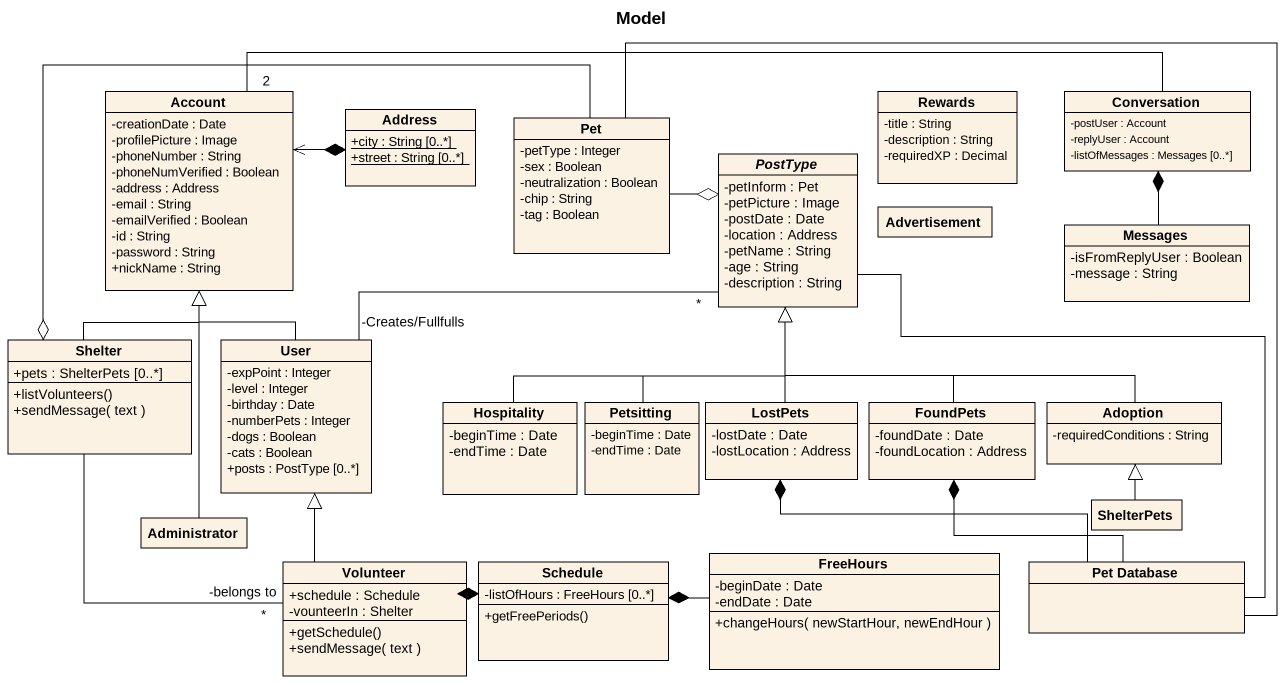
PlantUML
@startuml
title Model
hide circle
hide empty members
skinparam classAttributeIconSize 0
class Account {
  -creationDate : Date
  -profilePicture : Image
  -phoneNumber : String
  -phoneNumVerified : Boolean
  -address : Address
  -email : String
  -emailVerified : Boolean
  -id : String
  -password : String
  +nickName : String
}
class Address {
  {static} +city : String [0..*]
  {static} +street : String [0..*]
}
class Rewards {
  -title : String
  -description : String
  -requiredXP : Decimal
}
class Conversation {
  -postUser : Account
  -replyUser : Account
  -listOfMessages : Messages [0..*]
}
class Pet {
  -petType : Integer
  -sex : Boolean
  -neutralization : Boolean
  -chip : String
  -tag : Boolean
}
abstract class PostType {
  -petInform : Pet
  -petPicture : Image
  -postDate : Date
  -location : Address
  -petName : String
  -age : String
  -description : String
}
class Advertisement
class Messages {
  -isFromReplyUser : Boolean
  -message : String
}
class Shelter {
  +pets : ShelterPets [0..*]
  +listVolunteers()
  +sendMessage( text )
}
class User {
  -expPoint : Integer
  -level : Integer
  -birthday : Date
  -numberPets : Integer
  -dogs : Boolean
  -cats : Boolean
  +posts : PostType [0..*]
}
class Hospitality {
  -beginTime : Date
  -endTime : Date
}
class Petsitting {
  -beginTime : Date
  -endTime : Date
}
class LostPets {
  -lostDate : Date
  -lostLocation : Address
}
class FoundPets {
  -foundDate : Date
  -foundLocation : Address
}
class Adoption {
  -requiredConditions : String
}
class ShelterPets
class Administrator
class Volunteer {
  +schedule : Schedule
  -vounteerIn : Shelter
  +getSchedule()
  +sendMessage( text )
}
class Schedule {
  -listOfHours : FreeHours [0..*]
  +getFreePeriods()
}
class FreeHours {
  -beginDate : Date
  -endDate : Date
  +changeHours( newStartHour, newEndHour )
}
class "Pet Database" as Pet_Database
Account "2" -right- Conversation
Address *-left-> Account
Conversation *-- Messages
PostType o-left- Pet
PostType -- Pet_Database
Shelter -up-|> Account
Shelter o-right- Pet
Shelter -- "-belongs to\n*" Volunteer
User -up-|> Account
User "-Creates/Fullfulls" -right- "*" PostType
Hospitality -up-|> PostType
Petsitting -up-|> PostType
LostPets -up-|> PostType
LostPets *-right- Pet_Database
FoundPets -up-|> PostType
FoundPets *-- Pet_Database
Adoption -left-|> PostType
ShelterPets -up-|> Adoption
Administrator -up-|> Account
Volunteer -up-|> User
Volunteer -right-* Schedule
Schedule *-right- FreeHours
Pet_Database -up- Pet
@enduml
